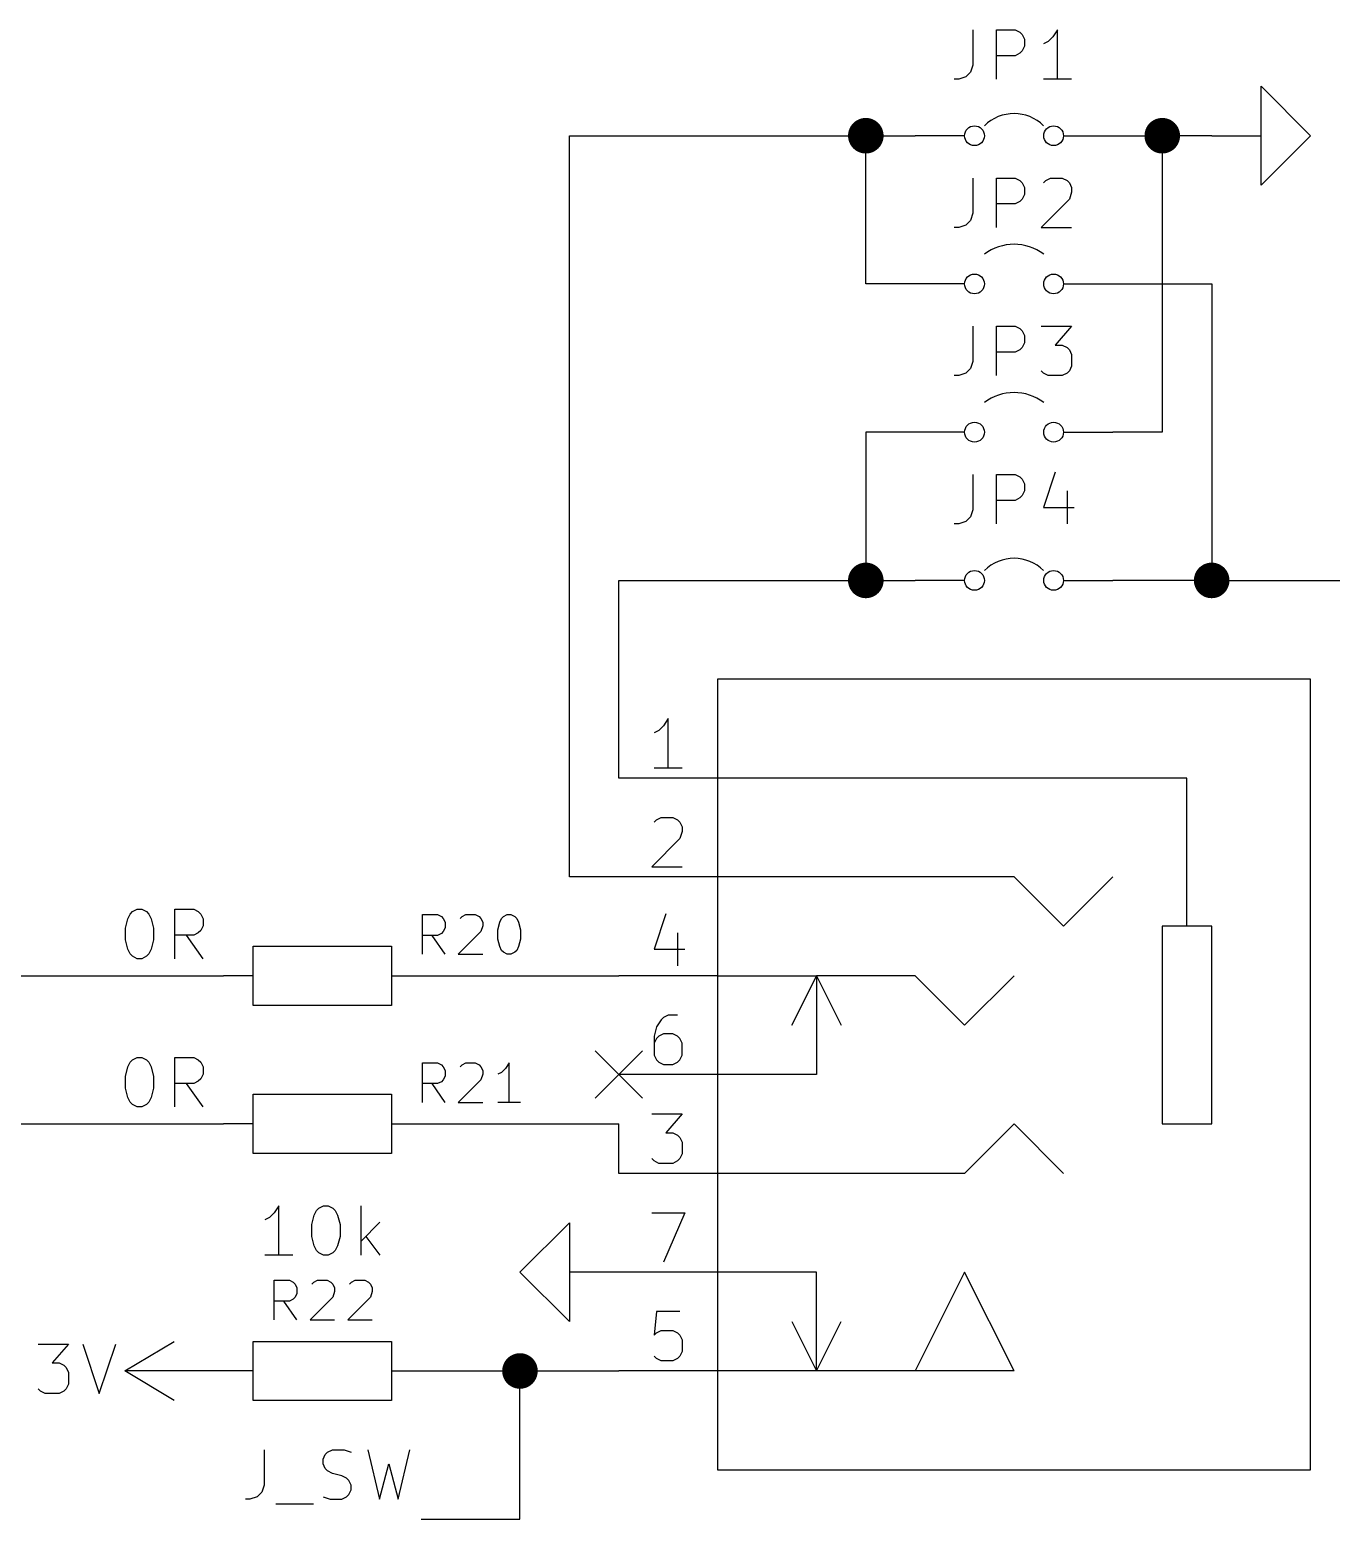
# Model space of a CAD drawing. Header units: inches. Extents: x 0.4 to 16.1, y -11.3 to -0.4.
# Drawn here: x 7.454 to 8.771, y -9.95 to -8.443 of the extents above; entities that cross this region are included whole.
import ezdxf

# ---------------------------------------------------------------- set-up
doc = ezdxf.new("R2010")
doc.units = ezdxf.units.IN
doc.header["$MEASUREMENT"] = 0
for name, color, linetype in [('BLUE', 174, 'CONTINUOUS'), ('GREENSIXTYFIVE', 129, 'CONTINUOUS'), ('LIGHTGREEN', 92, 'CONTINUOUS'), ('LIGHTRED', 12, 'CONTINUOUS'), ('RED', 14, 'CONTINUOUS'), ('REDSIX', 19, 'CONTINUOUS'), ('WHITE', 250, 'CONTINUOUS')]:
    doc.layers.add(name, color=color, linetype=linetype)

msp = doc.modelspace()

# ---------------------------------------------------------------- linework, layer by layer
at = {"layer": 'BLUE', "linetype": 'CONTINUOUS'}
for p, q in [((8.026, -9.476), (8.074, -9.524)), ((8.074, -9.476), (8.026, -9.524))]:
    msp.add_line(p, q, dxfattribs=at)
at = {"layer": 'GREENSIXTYFIVE', "linetype": 'CONTINUOUS'}
for p, q in [((8.4083, -8.4428), (8.4083, -8.4785)), ((8.4321, -8.4928), (8.4321, -8.4428)), ((8.4321, -8.4428), (8.4512, -8.4428)), ((8.4512, -8.4428), (8.456, -8.4452)), ((8.456, -8.4452), (8.4583, -8.4476)), ((8.4583, -8.4476), (8.4607, -8.4523)), ((8.4607, -8.4523), (8.4607, -8.4595)), ((8.4845, -8.4547), (8.4798, -8.4571)), ((8.4893, -8.4499), (8.4845, -8.4547)), ((8.494, -8.4428), (8.4893, -8.4499)), ((8.494, -8.4928), (8.494, -8.4428)), ((8.4512, -8.469), (8.4321, -8.469)), ((8.456, -8.4666), (8.4512, -8.469)), ((8.4583, -8.4642), (8.456, -8.4666)), ((8.4607, -8.4595), (8.4583, -8.4642)), ((8.4083, -8.4785), (8.406, -8.4857)), ((8.394, -8.4928), (8.3893, -8.4928)), ((8.4012, -8.4904), (8.394, -8.4928)), ((8.406, -8.4857), (8.4012, -8.4904)), ((8.5083, -8.4928), (8.4798, -8.4928)), ((8.4083, -8.5928), (8.4083, -8.6285)), ((8.4321, -8.6428), (8.4321, -8.5928)), ((8.4321, -8.5928), (8.4512, -8.5928)), ((8.4512, -8.5928), (8.456, -8.5952)), ((8.456, -8.5952), (8.4583, -8.5976)), ((8.4583, -8.5976), (8.4607, -8.6023)), ((8.4607, -8.6023), (8.4607, -8.6095)), ((8.4798, -8.5976), (8.4821, -8.5952)), ((8.4821, -8.5952), (8.4869, -8.5928)), ((8.4869, -8.5928), (8.4988, -8.5928)), ((8.4988, -8.5928), (8.5036, -8.5952)), ((8.5036, -8.5952), (8.506, -8.5976)), ((8.506, -8.5976), (8.5083, -8.6023)), ((8.5083, -8.6023), (8.5083, -8.6071)), ((8.4512, -8.619), (8.4321, -8.619)), ((8.456, -8.6166), (8.4512, -8.619)), ((8.4583, -8.6142), (8.456, -8.6166)), ((8.4607, -8.6095), (8.4583, -8.6142)), ((8.506, -8.6142), (8.4774, -8.6428)), ((8.5083, -8.6071), (8.506, -8.6142)), ((8.406, -8.6357), (8.4012, -8.6404)), ((8.4083, -8.6285), (8.406, -8.6357)), ((8.394, -8.6428), (8.3893, -8.6428)), ((8.4012, -8.6404), (8.394, -8.6428)), ((8.4774, -8.6428), (8.5083, -8.6428)), ((8.4083, -8.7428), (8.4083, -8.7785)), ((8.4321, -8.7928), (8.4321, -8.7428)), ((8.4321, -8.7428), (8.4512, -8.7428)), ((8.4512, -8.7428), (8.456, -8.7452)), ((8.456, -8.7452), (8.4583, -8.7476)), ((8.4583, -8.7476), (8.4607, -8.7523)), ((8.4607, -8.7523), (8.4607, -8.7595)), ((8.4774, -8.7428), (8.5083, -8.7428)), ((8.5083, -8.7428), (8.4917, -8.7619)), ((8.4512, -8.769), (8.4321, -8.769)), ((8.456, -8.7666), (8.4512, -8.769)), ((8.4583, -8.7642), (8.456, -8.7666)), ((8.4607, -8.7595), (8.4583, -8.7642)), ((8.4917, -8.7619), (8.4988, -8.7619)), ((8.4988, -8.7619), (8.5036, -8.7642)), ((8.5036, -8.7642), (8.506, -8.7666)), ((8.506, -8.7666), (8.5083, -8.7714)), ((8.5083, -8.7714), (8.5083, -8.7833)), ((8.406, -8.7857), (8.4012, -8.7904)), ((8.4083, -8.7785), (8.406, -8.7857)), ((8.5083, -8.7833), (8.506, -8.788)), ((8.394, -8.7928), (8.3893, -8.7928)), ((8.4012, -8.7904), (8.394, -8.7928)), ((8.4798, -8.7904), (8.4774, -8.788)), ((8.4845, -8.7928), (8.4798, -8.7904)), ((8.4988, -8.7928), (8.4845, -8.7928)), ((8.5036, -8.7904), (8.4988, -8.7928)), ((8.506, -8.788), (8.5036, -8.7904)), ((8.4917, -8.8904), (8.4798, -8.9261)), ((8.4083, -8.8928), (8.4083, -8.9285)), ((8.4321, -8.9428), (8.4321, -8.8928)), ((8.4321, -8.8928), (8.4512, -8.8928)), ((8.4512, -8.8928), (8.456, -8.8952)), ((8.456, -8.8952), (8.4583, -8.8976)), ((8.4583, -8.8976), (8.4607, -8.9023)), ((8.4607, -8.9023), (8.4607, -8.9095)), ((8.4512, -8.919), (8.4321, -8.919)), ((8.456, -8.9166), (8.4512, -8.919)), ((8.4583, -8.9142), (8.456, -8.9166)), ((8.4607, -8.9095), (8.4583, -8.9142)), ((8.5036, -8.9095), (8.5036, -8.9428)), ((8.406, -8.9357), (8.4012, -8.9404)), ((8.4083, -8.9285), (8.406, -8.9357)), ((8.4798, -8.9261), (8.5107, -8.9261)), ((8.394, -8.9428), (8.3893, -8.9428)), ((8.4012, -8.9404), (8.394, -8.9428)), ((7.5507, -9.3519), (7.5531, -9.3423)), ((7.5531, -9.3423), (7.5555, -9.3376)), ((7.5555, -9.3376), (7.5579, -9.3352)), ((7.5579, -9.3352), (7.5626, -9.3328)), ((7.5626, -9.3328), (7.5674, -9.3328)), ((7.5674, -9.3328), (7.5721, -9.3352)), ((7.5721, -9.3352), (7.5745, -9.3376)), ((7.5745, -9.3376), (7.5769, -9.3423)), ((7.5769, -9.3423), (7.5793, -9.3519)), ((7.6007, -9.3828), (7.6007, -9.3328)), ((7.6007, -9.3328), (7.6198, -9.3328)), ((7.6198, -9.3328), (7.6245, -9.3352)), ((7.6245, -9.3352), (7.6269, -9.3376)), ((7.6269, -9.3376), (7.6293, -9.3423)), ((7.6293, -9.3423), (7.6293, -9.3495)), ((7.8514, -9.3782), (7.8514, -9.3382)), ((7.8514, -9.3382), (7.8667, -9.3382)), ((7.8667, -9.3382), (7.8705, -9.3401)), ((7.8705, -9.3401), (7.8724, -9.3421)), ((7.8724, -9.3421), (7.8743, -9.3459)), ((7.8895, -9.3421), (7.8914, -9.3401)), ((7.8914, -9.3401), (7.8952, -9.3382)), ((7.8952, -9.3382), (7.9048, -9.3382)), ((7.9048, -9.3382), (7.9086, -9.3401)), ((7.9086, -9.3401), (7.9105, -9.3421)), ((7.9105, -9.3421), (7.9124, -9.3459)), ((7.9295, -9.3459), (7.9314, -9.3421)), ((7.9314, -9.3421), (7.9333, -9.3401)), ((7.9333, -9.3401), (7.9371, -9.3382)), ((7.9371, -9.3382), (7.9409, -9.3382)), ((7.9409, -9.3382), (7.9448, -9.3401)), ((7.9448, -9.3401), (7.9467, -9.3421)), ((7.9467, -9.3421), (7.9486, -9.3459)), ((7.5507, -9.3638), (7.5507, -9.3519)), ((7.5793, -9.3519), (7.5793, -9.3638)), ((7.6198, -9.359), (7.6007, -9.359)), ((7.6293, -9.3828), (7.6126, -9.359)), ((7.6245, -9.3566), (7.6198, -9.359)), ((7.6269, -9.3542), (7.6245, -9.3566)), ((7.6293, -9.3495), (7.6269, -9.3542)), ((7.8667, -9.3592), (7.8514, -9.3592)), ((7.8743, -9.3782), (7.861, -9.3592)), ((7.8705, -9.3573), (7.8667, -9.3592)), ((7.8724, -9.3554), (7.8705, -9.3573)), ((7.8743, -9.3516), (7.8724, -9.3554)), ((7.8743, -9.3459), (7.8743, -9.3516)), ((7.9105, -9.3554), (7.8876, -9.3782)), ((7.9124, -9.3497), (7.9105, -9.3554)), ((7.9124, -9.3459), (7.9124, -9.3497)), ((7.9276, -9.3535), (7.9295, -9.3459)), ((7.9276, -9.363), (7.9276, -9.3535)), ((7.9486, -9.3459), (7.9505, -9.3535)), ((7.9505, -9.3535), (7.9505, -9.363)), ((7.5531, -9.3733), (7.5507, -9.3638)), ((7.5555, -9.378), (7.5531, -9.3733)), ((7.5769, -9.3733), (7.5745, -9.378)), ((7.5793, -9.3638), (7.5769, -9.3733)), ((7.9295, -9.3706), (7.9276, -9.363)), ((7.9314, -9.3744), (7.9295, -9.3706)), ((7.9333, -9.3763), (7.9314, -9.3744)), ((7.9467, -9.3744), (7.9448, -9.3763)), ((7.9486, -9.3706), (7.9467, -9.3744)), ((7.9505, -9.363), (7.9486, -9.3706)), ((7.5579, -9.3804), (7.5555, -9.378)), ((7.5626, -9.3828), (7.5579, -9.3804)), ((7.5674, -9.3828), (7.5626, -9.3828)), ((7.5721, -9.3804), (7.5674, -9.3828)), ((7.5745, -9.378), (7.5721, -9.3804)), ((7.8876, -9.3782), (7.9124, -9.3782)), ((7.9371, -9.3782), (7.9333, -9.3763)), ((7.9409, -9.3782), (7.9371, -9.3782)), ((7.9448, -9.3763), (7.9409, -9.3782)), ((7.5507, -9.5019), (7.5531, -9.4923)), ((7.5531, -9.4923), (7.5555, -9.4876)), ((7.5555, -9.4876), (7.5579, -9.4852)), ((7.5579, -9.4852), (7.5626, -9.4828)), ((7.5626, -9.4828), (7.5674, -9.4828)), ((7.5674, -9.4828), (7.5721, -9.4852)), ((7.5721, -9.4852), (7.5745, -9.4876)), ((7.5745, -9.4876), (7.5769, -9.4923)), ((7.5769, -9.4923), (7.5793, -9.5019)), ((7.6007, -9.5328), (7.6007, -9.4828)), ((7.6007, -9.4828), (7.6198, -9.4828)), ((7.6198, -9.4828), (7.6245, -9.4852)), ((7.6245, -9.4852), (7.6269, -9.4876)), ((7.6269, -9.4876), (7.6293, -9.4923)), ((7.6293, -9.4923), (7.6293, -9.4995)), ((7.8514, -9.5282), (7.8514, -9.4882)), ((7.8514, -9.4882), (7.8667, -9.4882)), ((7.8667, -9.4882), (7.8705, -9.4901)), ((7.8705, -9.4901), (7.8724, -9.4921)), ((7.8724, -9.4921), (7.8743, -9.4959)), ((7.8895, -9.4921), (7.8914, -9.4901)), ((7.8914, -9.4901), (7.8952, -9.4882)), ((7.8952, -9.4882), (7.9048, -9.4882)), ((7.9048, -9.4882), (7.9086, -9.4901)), ((7.9086, -9.4901), (7.9105, -9.4921)), ((7.9105, -9.4921), (7.9124, -9.4959)), ((7.9352, -9.494), (7.9314, -9.4978)), ((7.939, -9.4882), (7.9352, -9.494)), ((7.939, -9.5282), (7.939, -9.4882)), ((7.5507, -9.5138), (7.5507, -9.5019)), ((7.5793, -9.5019), (7.5793, -9.5138)), ((7.6198, -9.509), (7.6007, -9.509)), ((7.6293, -9.5328), (7.6126, -9.509)), ((7.6245, -9.5066), (7.6198, -9.509)), ((7.6269, -9.5042), (7.6245, -9.5066)), ((7.6293, -9.4995), (7.6269, -9.5042)), ((7.8667, -9.5092), (7.8514, -9.5092)), ((7.8743, -9.5282), (7.861, -9.5092)), ((7.8705, -9.5073), (7.8667, -9.5092)), ((7.8724, -9.5054), (7.8705, -9.5073)), ((7.8743, -9.5016), (7.8724, -9.5054)), ((7.8743, -9.4959), (7.8743, -9.5016)), ((7.9105, -9.5054), (7.8876, -9.5282)), ((7.9124, -9.4997), (7.9105, -9.5054)), ((7.9124, -9.4959), (7.9124, -9.4997)), ((7.9314, -9.4978), (7.9276, -9.4997)), ((7.5531, -9.5233), (7.5507, -9.5138)), ((7.5555, -9.528), (7.5531, -9.5233)), ((7.5769, -9.5233), (7.5745, -9.528)), ((7.5793, -9.5138), (7.5769, -9.5233)), ((7.5579, -9.5304), (7.5555, -9.528)), ((7.5626, -9.5328), (7.5579, -9.5304)), ((7.5674, -9.5328), (7.5626, -9.5328)), ((7.5721, -9.5304), (7.5674, -9.5328)), ((7.5745, -9.528), (7.5721, -9.5304)), ((7.8876, -9.5282), (7.9124, -9.5282)), ((7.9505, -9.5282), (7.9276, -9.5282)), ((7.6964, -9.6447), (7.6917, -9.6471)), ((7.6964, -9.6447), (7.6917, -9.6471)), ((7.7012, -9.6399), (7.6964, -9.6447)), ((7.7012, -9.6399), (7.6964, -9.6447)), ((7.706, -9.6328), (7.7012, -9.6399)), ((7.706, -9.6328), (7.7012, -9.6399)), ((7.706, -9.6828), (7.706, -9.6328)), ((7.706, -9.6828), (7.706, -9.6328)), ((7.7393, -9.6519), (7.7417, -9.6423)), ((7.7393, -9.6519), (7.7417, -9.6423)), ((7.7417, -9.6423), (7.744, -9.6376)), ((7.7417, -9.6423), (7.744, -9.6376)), ((7.744, -9.6376), (7.7464, -9.6352)), ((7.744, -9.6376), (7.7464, -9.6352)), ((7.7464, -9.6352), (7.7512, -9.6328)), ((7.7464, -9.6352), (7.7512, -9.6328)), ((7.7512, -9.6328), (7.756, -9.6328)), ((7.7512, -9.6328), (7.756, -9.6328)), ((7.756, -9.6328), (7.7607, -9.6352)), ((7.756, -9.6328), (7.7607, -9.6352)), ((7.7607, -9.6352), (7.7631, -9.6376)), ((7.7607, -9.6352), (7.7631, -9.6376)), ((7.7631, -9.6376), (7.7655, -9.6423)), ((7.7631, -9.6376), (7.7655, -9.6423)), ((7.7655, -9.6423), (7.7679, -9.6519)), ((7.7655, -9.6423), (7.7679, -9.6519)), ((7.7893, -9.6828), (7.7893, -9.6328)), ((7.7893, -9.6828), (7.7893, -9.6328)), ((7.7393, -9.6638), (7.7393, -9.6519)), ((7.7393, -9.6638), (7.7393, -9.6519)), ((7.7679, -9.6519), (7.7679, -9.6638)), ((7.7679, -9.6519), (7.7679, -9.6638)), ((7.8083, -9.6495), (7.7893, -9.6685)), ((7.8083, -9.6495), (7.7893, -9.6685)), ((7.7417, -9.6733), (7.7393, -9.6638)), ((7.7417, -9.6733), (7.7393, -9.6638)), ((7.744, -9.678), (7.7417, -9.6733)), ((7.744, -9.678), (7.7417, -9.6733)), ((7.7655, -9.6733), (7.7631, -9.678)), ((7.7655, -9.6733), (7.7631, -9.678)), ((7.7679, -9.6638), (7.7655, -9.6733)), ((7.7679, -9.6638), (7.7655, -9.6733)), ((7.794, -9.6638), (7.8083, -9.6828)), ((7.794, -9.6638), (7.8083, -9.6828)), ((7.7202, -9.6828), (7.6917, -9.6828)), ((7.7202, -9.6828), (7.6917, -9.6828)), ((7.7464, -9.6804), (7.744, -9.678)), ((7.7464, -9.6804), (7.744, -9.678)), ((7.7512, -9.6828), (7.7464, -9.6804)), ((7.7512, -9.6828), (7.7464, -9.6804)), ((7.756, -9.6828), (7.7512, -9.6828)), ((7.756, -9.6828), (7.7512, -9.6828)), ((7.7607, -9.6804), (7.756, -9.6828)), ((7.7607, -9.6804), (7.756, -9.6828)), ((7.7631, -9.678), (7.7607, -9.6804)), ((7.7631, -9.678), (7.7607, -9.6804)), ((7.7014, -9.7482), (7.7014, -9.7082)), ((7.7014, -9.7082), (7.7167, -9.7082)), ((7.7014, -9.7482), (7.7014, -9.7082)), ((7.7014, -9.7082), (7.7167, -9.7082)), ((7.7167, -9.7082), (7.7205, -9.7101)), ((7.7167, -9.7082), (7.7205, -9.7101)), ((7.7205, -9.7101), (7.7224, -9.7121)), ((7.7205, -9.7101), (7.7224, -9.7121)), ((7.7224, -9.7121), (7.7243, -9.7159)), ((7.7224, -9.7121), (7.7243, -9.7159)), ((7.7243, -9.7159), (7.7243, -9.7216)), ((7.7243, -9.7159), (7.7243, -9.7216)), ((7.7395, -9.7121), (7.7414, -9.7101)), ((7.7395, -9.7121), (7.7414, -9.7101)), ((7.7414, -9.7101), (7.7452, -9.7082)), ((7.7414, -9.7101), (7.7452, -9.7082)), ((7.7452, -9.7082), (7.7548, -9.7082)), ((7.7452, -9.7082), (7.7548, -9.7082)), ((7.7548, -9.7082), (7.7586, -9.7101)), ((7.7548, -9.7082), (7.7586, -9.7101)), ((7.7586, -9.7101), (7.7605, -9.7121)), ((7.7586, -9.7101), (7.7605, -9.7121)), ((7.7605, -9.7121), (7.7624, -9.7159)), ((7.7605, -9.7121), (7.7624, -9.7159)), ((7.7624, -9.7197), (7.7605, -9.7254)), ((7.7624, -9.7197), (7.7605, -9.7254)), ((7.7624, -9.7159), (7.7624, -9.7197)), ((7.7624, -9.7159), (7.7624, -9.7197)), ((7.7776, -9.7121), (7.7795, -9.7101)), ((7.7776, -9.7121), (7.7795, -9.7101)), ((7.7795, -9.7101), (7.7833, -9.7082)), ((7.7795, -9.7101), (7.7833, -9.7082)), ((7.7833, -9.7082), (7.7929, -9.7082)), ((7.7833, -9.7082), (7.7929, -9.7082)), ((7.7929, -9.7082), (7.7967, -9.7101)), ((7.7929, -9.7082), (7.7967, -9.7101)), ((7.7967, -9.7101), (7.7986, -9.7121)), ((7.7967, -9.7101), (7.7986, -9.7121)), ((7.7986, -9.7121), (7.8005, -9.7159)), ((7.7986, -9.7121), (7.8005, -9.7159)), ((7.8005, -9.7197), (7.7986, -9.7254)), ((7.8005, -9.7197), (7.7986, -9.7254)), ((7.8005, -9.7159), (7.8005, -9.7197)), ((7.8005, -9.7159), (7.8005, -9.7197)), ((7.7167, -9.7292), (7.7014, -9.7292)), ((7.7167, -9.7292), (7.7014, -9.7292)), ((7.7243, -9.7482), (7.711, -9.7292)), ((7.7243, -9.7482), (7.711, -9.7292)), ((7.7205, -9.7273), (7.7167, -9.7292)), ((7.7205, -9.7273), (7.7167, -9.7292)), ((7.7224, -9.7254), (7.7205, -9.7273)), ((7.7224, -9.7254), (7.7205, -9.7273)), ((7.7243, -9.7216), (7.7224, -9.7254)), ((7.7243, -9.7216), (7.7224, -9.7254)), ((7.7605, -9.7254), (7.7376, -9.7482)), ((7.7605, -9.7254), (7.7376, -9.7482)), ((7.7986, -9.7254), (7.7757, -9.7482)), ((7.7986, -9.7254), (7.7757, -9.7482)), ((7.7376, -9.7482), (7.7624, -9.7482)), ((7.7376, -9.7482), (7.7624, -9.7482)), ((7.7757, -9.7482), (7.8005, -9.7482)), ((7.7757, -9.7482), (7.8005, -9.7482)), ((7.4623, -9.7728), (7.4932, -9.7728)), ((7.4623, -9.7728), (7.4932, -9.7728)), ((7.4932, -9.7728), (7.4766, -9.7918)), ((7.4932, -9.7728), (7.4766, -9.7918)), ((7.5075, -9.7728), (7.5242, -9.8228)), ((7.5075, -9.7728), (7.5242, -9.8228)), ((7.5242, -9.8228), (7.5409, -9.7728)), ((7.5242, -9.8228), (7.5409, -9.7728)), ((7.4766, -9.7918), (7.4837, -9.7918)), ((7.4766, -9.7918), (7.4837, -9.7918)), ((7.4837, -9.7918), (7.4885, -9.7942)), ((7.4837, -9.7918), (7.4885, -9.7942)), ((7.4885, -9.7942), (7.4909, -9.7966)), ((7.4885, -9.7942), (7.4909, -9.7966)), ((7.4909, -9.7966), (7.4932, -9.8014)), ((7.4909, -9.7966), (7.4932, -9.8014)), ((7.4932, -9.8014), (7.4932, -9.8133)), ((7.4932, -9.8014), (7.4932, -9.8133)), ((7.4647, -9.8204), (7.4623, -9.818)), ((7.4647, -9.8204), (7.4623, -9.818)), ((7.4694, -9.8228), (7.4647, -9.8204)), ((7.4694, -9.8228), (7.4647, -9.8204)), ((7.4837, -9.8228), (7.4694, -9.8228)), ((7.4837, -9.8228), (7.4694, -9.8228)), ((7.4885, -9.8204), (7.4837, -9.8228)), ((7.4885, -9.8204), (7.4837, -9.8228)), ((7.4909, -9.818), (7.4885, -9.8204)), ((7.4909, -9.818), (7.4885, -9.8204)), ((7.4932, -9.8133), (7.4909, -9.818)), ((7.4932, -9.8133), (7.4909, -9.818))]:
    msp.add_line(p, q, dxfattribs=at)
at = {"layer": 'LIGHTGREEN', "linetype": 'CONTINUOUS'}
for p, q in [((8, -8.55), (8.3, -8.55)), ((8, -9.3), (8, -8.55)), ((8.3, -8.7), (8.3, -8.55)), ((8.3, -8.55), (8.35, -8.55)), ((8.55, -8.55), (8.6, -8.55)), ((8.6, -8.55), (8.6, -8.85)), ((8.65, -8.55), (8.6, -8.55)), ((8.35, -8.7), (8.3, -8.7)), ((8.55, -8.7), (8.65, -8.7)), ((8.65, -8.7), (8.65, -9)), ((8.35, -8.85), (8.3, -8.85)), ((8.3, -8.85), (8.3, -9)), ((8.6, -8.85), (8.55, -8.85)), ((8.05, -9), (8.3, -9)), ((8.05, -9.2), (8.05, -9)), ((8.3, -9), (8.35, -9)), ((8.65, -9), (8.55, -9)), ((8.65, -9), (9.05, -9)), ((8.05, -9.3), (8, -9.3)), ((7.25, -9.4), (7.65, -9.4)), ((7.85, -9.4), (8.05, -9.4)), ((6.95, -9.55), (7.65, -9.55)), ((7.85, -9.55), (8.05, -9.55)), ((8.05, -9.6), (8.05, -9.55)), ((7.85, -9.8), (7.95, -9.8)), ((7.95, -9.95), (7.95, -9.8)), ((7.95, -9.8), (8.05, -9.8)), ((7.85, -9.95), (7.95, -9.95))]:
    msp.add_line(p, q, dxfattribs=at)
at = {"layer": 'LIGHTGREEN', "const_width": 0.018}
for points in [[(8.291, -8.55, 1), (8.309, -8.55, 1)], [(8.591, -8.55, 1), (8.609, -8.55, 1)], [(8.291, -9, 1), (8.309, -9, 1)], [(8.641, -9, 1), (8.659, -9, 1)], [(7.941, -9.8, 1), (7.959, -9.8, 1)]]:
    msp.add_lwpolyline(points, format="xyb", close=True, dxfattribs=at)
at = {"layer": 'LIGHTRED', "linetype": 'CONTINUOUS'}
for p, q in [((8.0952, -9.147), (8.0905, -9.1518)), ((8.0952, -9.147), (8.0905, -9.1518)), ((8.1, -9.1399), (8.0952, -9.147)), ((8.1, -9.1399), (8.0952, -9.147)), ((8.1, -9.1899), (8.1, -9.1399)), ((8.1, -9.1899), (8.1, -9.1399)), ((8.0905, -9.1518), (8.0857, -9.1542)), ((8.0905, -9.1518), (8.0857, -9.1542)), ((8.1143, -9.1899), (8.0857, -9.1899)), ((8.1143, -9.1899), (8.0857, -9.1899)), ((8.0857, -9.2446), (8.0881, -9.2423)), ((8.0857, -9.2446), (8.0881, -9.2423)), ((8.0881, -9.2423), (8.0929, -9.2399)), ((8.0881, -9.2423), (8.0929, -9.2399)), ((8.0929, -9.2399), (8.1048, -9.2399)), ((8.0929, -9.2399), (8.1048, -9.2399)), ((8.1048, -9.2399), (8.1095, -9.2423)), ((8.1048, -9.2399), (8.1095, -9.2423)), ((8.1095, -9.2423), (8.1119, -9.2446)), ((8.1095, -9.2423), (8.1119, -9.2446)), ((8.1119, -9.2446), (8.1143, -9.2494)), ((8.1119, -9.2446), (8.1143, -9.2494)), ((8.1143, -9.2542), (8.1119, -9.2613)), ((8.1143, -9.2542), (8.1119, -9.2613)), ((8.1143, -9.2494), (8.1143, -9.2542)), ((8.1143, -9.2494), (8.1143, -9.2542)), ((8.1119, -9.2613), (8.0833, -9.2899)), ((8.1119, -9.2613), (8.0833, -9.2899)), ((8.0833, -9.2899), (8.1143, -9.2899)), ((8.0833, -9.2899), (8.1143, -9.2899)), ((8.0976, -9.3375), (8.0857, -9.3732)), ((8.0976, -9.3375), (8.0857, -9.3732)), ((8.1095, -9.3565), (8.1095, -9.3899)), ((8.1095, -9.3565), (8.1095, -9.3899)), ((8.0857, -9.3732), (8.1167, -9.3732)), ((8.0857, -9.3732), (8.1167, -9.3732)), ((8.0929, -9.4446), (8.0881, -9.4518)), ((8.0929, -9.4446), (8.0881, -9.4518)), ((8.0952, -9.4423), (8.0929, -9.4446)), ((8.0952, -9.4423), (8.0929, -9.4446)), ((8.1, -9.4399), (8.0952, -9.4423)), ((8.1, -9.4399), (8.0952, -9.4423)), ((8.1095, -9.4399), (8.1, -9.4399)), ((8.1095, -9.4399), (8.1, -9.4399)), ((8.0881, -9.4518), (8.0857, -9.4613)), ((8.0881, -9.4518), (8.0857, -9.4613)), ((8.0857, -9.4613), (8.0857, -9.4804)), ((8.0857, -9.4613), (8.0857, -9.4804)), ((8.0881, -9.4637), (8.0857, -9.4684)), ((8.0881, -9.4637), (8.0857, -9.4684)), ((8.0905, -9.4613), (8.0881, -9.4637)), ((8.0905, -9.4613), (8.0881, -9.4637)), ((8.0952, -9.4589), (8.0905, -9.4613)), ((8.0952, -9.4589), (8.0905, -9.4613)), ((8.1048, -9.4589), (8.0952, -9.4589)), ((8.1048, -9.4589), (8.0952, -9.4589)), ((8.1095, -9.4613), (8.1048, -9.4589)), ((8.1095, -9.4613), (8.1048, -9.4589)), ((8.1119, -9.4637), (8.1095, -9.4613)), ((8.1119, -9.4637), (8.1095, -9.4613)), ((8.1143, -9.4684), (8.1119, -9.4637)), ((8.1143, -9.4684), (8.1119, -9.4637)), ((8.1143, -9.4804), (8.1143, -9.4684)), ((8.1143, -9.4804), (8.1143, -9.4684)), ((8.0857, -9.4804), (8.0881, -9.4851)), ((8.0857, -9.4804), (8.0881, -9.4851)), ((8.0881, -9.4851), (8.0905, -9.4875)), ((8.0881, -9.4851), (8.0905, -9.4875)), ((8.0905, -9.4875), (8.0952, -9.4899)), ((8.0905, -9.4875), (8.0952, -9.4899)), ((8.0952, -9.4899), (8.1048, -9.4899)), ((8.0952, -9.4899), (8.1048, -9.4899)), ((8.1048, -9.4899), (8.1095, -9.4875)), ((8.1048, -9.4899), (8.1095, -9.4875)), ((8.1095, -9.4875), (8.1119, -9.4851)), ((8.1095, -9.4875), (8.1119, -9.4851)), ((8.1119, -9.4851), (8.1143, -9.4804)), ((8.1119, -9.4851), (8.1143, -9.4804)), ((8.0833, -9.5399), (8.1143, -9.5399)), ((8.0833, -9.5399), (8.1143, -9.5399)), ((8.1143, -9.5399), (8.0976, -9.5589)), ((8.1143, -9.5399), (8.0976, -9.5589)), ((8.0976, -9.5589), (8.1048, -9.5589)), ((8.0976, -9.5589), (8.1048, -9.5589)), ((8.1048, -9.5589), (8.1095, -9.5613)), ((8.1048, -9.5589), (8.1095, -9.5613)), ((8.1095, -9.5613), (8.1119, -9.5637)), ((8.1095, -9.5613), (8.1119, -9.5637)), ((8.1119, -9.5637), (8.1143, -9.5684)), ((8.1119, -9.5637), (8.1143, -9.5684)), ((8.1143, -9.5684), (8.1143, -9.5804)), ((8.1143, -9.5684), (8.1143, -9.5804)), ((8.0857, -9.5875), (8.0833, -9.5851)), ((8.0857, -9.5875), (8.0833, -9.5851)), ((8.1119, -9.5851), (8.1095, -9.5875)), ((8.1119, -9.5851), (8.1095, -9.5875)), ((8.1143, -9.5804), (8.1119, -9.5851)), ((8.1143, -9.5804), (8.1119, -9.5851)), ((8.0905, -9.5899), (8.0857, -9.5875)), ((8.0905, -9.5899), (8.0857, -9.5875)), ((8.1048, -9.5899), (8.0905, -9.5899)), ((8.1048, -9.5899), (8.0905, -9.5899)), ((8.1095, -9.5875), (8.1048, -9.5899)), ((8.1095, -9.5875), (8.1048, -9.5899)), ((8.0833, -9.6399), (8.1167, -9.6399)), ((8.0833, -9.6399), (8.1167, -9.6399)), ((8.1167, -9.6399), (8.0952, -9.6899)), ((8.1167, -9.6399), (8.0952, -9.6899)), ((8.0881, -9.7399), (8.0857, -9.7637)), ((8.0881, -9.7399), (8.0857, -9.7637)), ((8.1119, -9.7399), (8.0881, -9.7399)), ((8.1119, -9.7399), (8.0881, -9.7399)), ((8.0857, -9.7637), (8.0881, -9.7613)), ((8.0857, -9.7637), (8.0881, -9.7613)), ((8.0881, -9.7613), (8.0929, -9.7589)), ((8.0881, -9.7613), (8.0929, -9.7589)), ((8.0929, -9.7589), (8.1048, -9.7589)), ((8.0929, -9.7589), (8.1048, -9.7589)), ((8.1048, -9.7589), (8.1095, -9.7613)), ((8.1048, -9.7589), (8.1095, -9.7613)), ((8.1095, -9.7613), (8.1119, -9.7637)), ((8.1095, -9.7613), (8.1119, -9.7637)), ((8.1119, -9.7637), (8.1143, -9.7684)), ((8.1119, -9.7637), (8.1143, -9.7684)), ((8.1143, -9.7804), (8.1119, -9.7851)), ((8.1143, -9.7804), (8.1119, -9.7851)), ((8.1143, -9.7684), (8.1143, -9.7804)), ((8.1143, -9.7684), (8.1143, -9.7804)), ((8.0881, -9.7875), (8.0857, -9.7851)), ((8.0881, -9.7875), (8.0857, -9.7851)), ((8.0929, -9.7899), (8.0881, -9.7875)), ((8.0929, -9.7899), (8.0881, -9.7875)), ((8.1048, -9.7899), (8.0929, -9.7899)), ((8.1048, -9.7899), (8.0929, -9.7899)), ((8.1095, -9.7875), (8.1048, -9.7899)), ((8.1095, -9.7875), (8.1048, -9.7899)), ((8.1119, -9.7851), (8.1095, -9.7875)), ((8.1119, -9.7851), (8.1095, -9.7875))]:
    msp.add_line(p, q, dxfattribs=at)
at = {"layer": 'RED', "linetype": 'CONTINUOUS'}
for p, q in [((8.7, -8.55), (8.7, -8.5)), ((8.7, -8.5), (8.75, -8.55)), ((8.4, -8.55), (8.35, -8.55)), ((8.5, -8.55), (8.55, -8.55)), ((8.65, -8.55), (8.7, -8.55)), ((8.75, -8.55), (8.7, -8.6)), ((8.7, -8.6), (8.7, -8.55)), ((8.4, -8.7), (8.35, -8.7)), ((8.5, -8.7), (8.55, -8.7)), ((8.4, -8.85), (8.35, -8.85)), ((8.5, -8.85), (8.55, -8.85)), ((8.4, -9), (8.35, -9)), ((8.5, -9), (8.55, -9)), ((8.75, -9.1), (8.15, -9.1)), ((8.15, -9.1), (8.15, -9.9)), ((8.75, -9.9), (8.75, -9.1)), ((8.15, -9.2), (8.05, -9.2)), ((8.15, -9.2), (8.05, -9.2)), ((8.625, -9.2), (8.15, -9.2)), ((8.625, -9.35), (8.625, -9.2)), ((8.15, -9.3), (8.05, -9.3)), ((8.15, -9.3), (8.05, -9.3)), ((8.45, -9.3), (8.15, -9.3)), ((8.5, -9.35), (8.45, -9.3)), ((8.55, -9.3), (8.5, -9.35)), ((8.65, -9.35), (8.6, -9.35)), ((8.6, -9.35), (8.6, -9.55)), ((8.65, -9.55), (8.65, -9.35)), ((7.68, -9.43), (7.68, -9.37)), ((7.68, -9.37), (7.82, -9.37)), ((7.82, -9.37), (7.82, -9.43)), ((7.68, -9.4), (7.65, -9.4)), ((7.82, -9.4), (7.85, -9.4)), ((8.15, -9.4), (8.05, -9.4)), ((8.15, -9.4), (8.05, -9.4)), ((8.15, -9.4), (8.25, -9.4)), ((8.25, -9.4), (8.225, -9.45)), ((8.225, -9.45), (8.25, -9.4)), ((8.35, -9.4), (8.25, -9.4)), ((8.25, -9.4), (8.25, -9.5)), ((8.25, -9.4), (8.275, -9.45)), ((8.4, -9.45), (8.35, -9.4)), ((8.45, -9.4), (8.4, -9.45)), ((7.82, -9.43), (7.68, -9.43)), ((8.15, -9.5), (8.05, -9.5)), ((8.15, -9.5), (8.05, -9.5)), ((8.25, -9.5), (8.15, -9.5)), ((7.68, -9.58), (7.68, -9.52)), ((7.68, -9.52), (7.82, -9.52)), ((7.82, -9.52), (7.82, -9.58)), ((7.68, -9.55), (7.65, -9.55)), ((7.82, -9.55), (7.85, -9.55)), ((8.45, -9.55), (8.4, -9.6)), ((8.5, -9.6), (8.45, -9.55)), ((8.6, -9.55), (8.65, -9.55)), ((7.82, -9.58), (7.68, -9.58)), ((8.15, -9.6), (8.05, -9.6)), ((8.15, -9.6), (8.05, -9.6)), ((8.4, -9.6), (8.15, -9.6)), ((7.95, -9.7), (8, -9.65)), ((8, -9.65), (8, -9.7)), ((8, -9.75), (7.95, -9.7)), ((8.05, -9.7), (8, -9.7)), ((8, -9.7), (8, -9.75)), ((8.15, -9.7), (8.05, -9.7)), ((8.15, -9.7), (8.05, -9.7)), ((8.25, -9.7), (8.15, -9.7)), ((8.25, -9.8), (8.25, -9.7)), ((8.4, -9.7), (8.35, -9.8)), ((8.45, -9.8), (8.4, -9.7)), ((8.225, -9.75), (8.25, -9.8)), ((8.25, -9.8), (8.275, -9.75)), ((7.55, -9.8), (7.6, -9.77)), ((7.68, -9.83), (7.68, -9.77)), ((7.68, -9.77), (7.82, -9.77)), ((7.82, -9.77), (7.82, -9.83)), ((7.6, -9.83), (7.55, -9.8)), ((7.65, -9.8), (7.55, -9.8)), ((7.68, -9.8), (7.65, -9.8)), ((7.68, -9.8), (7.65, -9.8)), ((7.82, -9.8), (7.85, -9.8)), ((7.82, -9.8), (7.85, -9.8)), ((8.15, -9.8), (8.05, -9.8)), ((8.15, -9.8), (8.05, -9.8)), ((8.45, -9.8), (8.15, -9.8)), ((7.82, -9.83), (7.68, -9.83)), ((8.15, -9.9), (8.75, -9.9))]:
    msp.add_line(p, q, dxfattribs=at)
at = {"layer": 'RED'}
for centre in [(8.41, -8.55), (8.49, -8.55), (8.41, -8.7), (8.49, -8.7), (8.41, -8.85), (8.49, -8.85), (8.41, -9), (8.49, -9)]:
    msp.add_circle(centre, 0.01, dxfattribs=at)
for centre, radius, start, end in [((8.45, -8.57), 0.0424, 45.0039, 134.9961), ((8.45, -8.71), 0.0501, 53.2249, 126.7751), ((8.45, -8.86), 0.0501, 53.2249, 126.7751), ((8.45, -9.02), 0.0424, 45.0039, 134.9961)]:
    msp.add_arc(centre, radius, start, end, dxfattribs=at)
at = {"layer": 'REDSIX', "linetype": 'CONTINUOUS'}
for p, q in [((7.6911, -9.8798), (7.6911, -9.9155)), ((7.7507, -9.8893), (7.753, -9.8846)), ((7.753, -9.8846), (7.7554, -9.8822)), ((7.7554, -9.8822), (7.7602, -9.8798)), ((7.7602, -9.8798), (7.7721, -9.8798)), ((7.7721, -9.8798), (7.7792, -9.8822)), ((7.7959, -9.8798), (7.8078, -9.9298)), ((7.8268, -9.9298), (7.8387, -9.8798)), ((7.7507, -9.8941), (7.7507, -9.8893)), ((7.753, -9.8988), (7.7507, -9.8941)), ((7.7554, -9.9012), (7.753, -9.8988)), ((7.7602, -9.9036), (7.7554, -9.9012)), ((7.8078, -9.9298), (7.8173, -9.8941)), ((7.8173, -9.8941), (7.8268, -9.9298)), ((7.6911, -9.9155), (7.6887, -9.9227)), ((7.7697, -9.906), (7.7602, -9.9036)), ((7.7745, -9.9084), (7.7697, -9.906)), ((7.7768, -9.9108), (7.7745, -9.9084)), ((7.7792, -9.9155), (7.7768, -9.9108)), ((7.7792, -9.9203), (7.7792, -9.9155)), ((7.6768, -9.9298), (7.6721, -9.9298)), ((7.684, -9.9274), (7.6768, -9.9298)), ((7.6887, -9.9227), (7.684, -9.9274)), ((7.7507, -9.9274), (7.7578, -9.9298)), ((7.7578, -9.9298), (7.7697, -9.9298)), ((7.7697, -9.9298), (7.7745, -9.9274)), ((7.7745, -9.9274), (7.7768, -9.925)), ((7.7768, -9.925), (7.7792, -9.9203)), ((7.703, -9.9346), (7.7411, -9.9346))]:
    msp.add_line(p, q, dxfattribs=at)
at = {"layer": 'WHITE', "linetype": 'CONTINUOUS'}
for p, q in [((8.75, -9.1), (8.15, -9.1)), ((8.15, -9.1), (8.15, -9.9)), ((8.75, -9.9), (8.75, -9.1)), ((8.15, -9.9), (8.75, -9.9))]:
    msp.add_line(p, q, dxfattribs=at)

doc.saveas('drawing.dxf')
